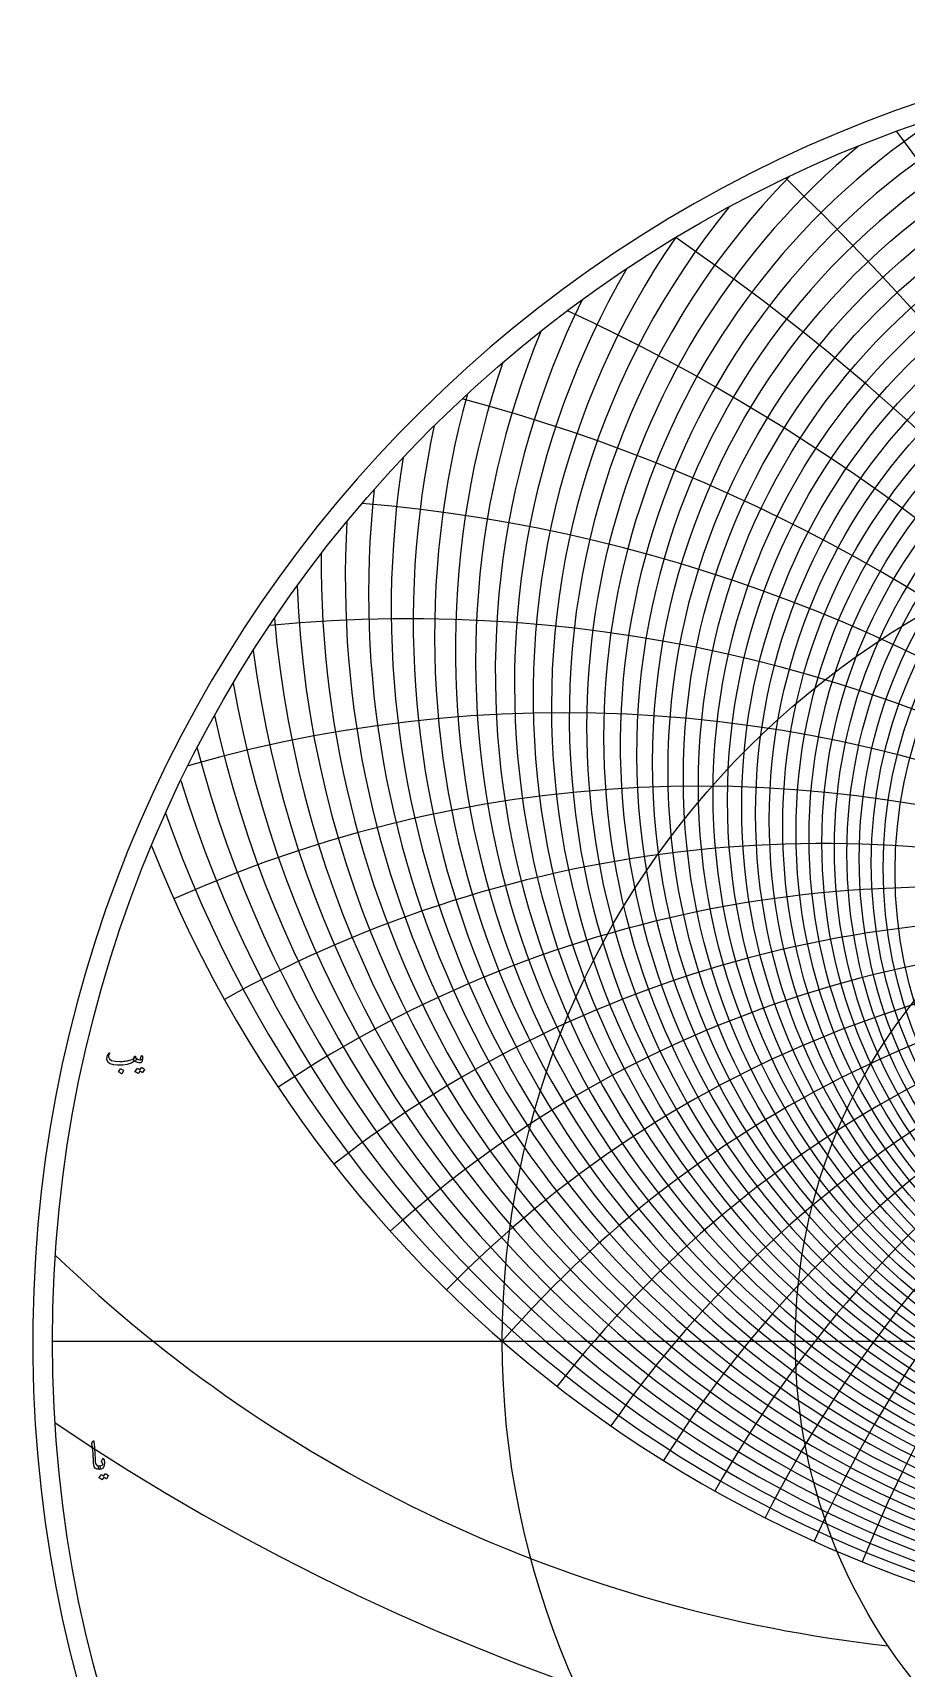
# Model space of a CAD drawing. Header units: millimetres. Extents: x -256 to 256, y -256 to 260.
# Drawn here: x -256.1 to -85.3, y -64 to 256 of the extents above; entities that cross this region are included whole.
import ezdxf

# ---------------------------------------------------------------- set-up
doc = ezdxf.new("R2010")
doc.units = ezdxf.units.MM
for name, color, linetype in [('CUT_OUTER', 1, 'Continuous'), ('ENGRAVE', 7, 'Continuous'), ('ENGRAVE_FINE', 8, 'Continuous'), ('TEXT', 5, 'Continuous')]:
    doc.layers.add(name, color=color, linetype=linetype)

msp = doc.modelspace()

# ---------------------------------------------------------------- linework, layer by layer
at = {"layer": 'CUT_OUTER'}
msp.add_arc((0, 0), 256.05, 91.4063, 88.5938, dxfattribs=at)
at = {"layer": 'ENGRAVE'}
msp.add_lwpolyline([(-252.2, 0), (252.2, 0)], dxfattribs=at)
for centre, radius in [((0, 0), 252.2), ((0, 107.23), 123.04), ((0, 100.81), 109.42), ((0, 95.44), 96.87), ((0, 0), 164.25), ((0, 0), 106.97)]:
    msp.add_circle(centre, radius, dxfattribs=at)
for centre, radius, start, end in [((0, 114.92), 138, 98.7051, 81.2949), ((0, 124.2), 154.64, 140.8251, 39.1749), ((0, 135.49), 173.42, 161.163, 18.837), ((0, 149.4), 194.95, 176.776, 3.224), ((0, 166.79), 220.16, 189.9456, 350.0544), ((0, 188.95), 250.36, 201.5662, 338.4338), ((0, -142.78), 217.63, 41, 139), ((0, -142.78), 217.63, 41, 139), ((-58.22, 217.27), 278.52, 226.0163, 263.6842)]:
    msp.add_arc(centre, radius, start, end, dxfattribs=at)
at = {"layer": 'ENGRAVE_FINE'}
for centre, radius in [((0, 113.27), 134.89), ((0, 111.67), 131.84), ((0, 110.14), 128.85), ((0, 108.66), 125.92), ((0, 105.85), 120.22), ((0, 104.52), 117.45), ((0, 103.24), 114.73), ((0, 102), 112.05), ((0, 99.66), 106.83), ((0, 98.55), 104.28), ((0, 97.48), 101.78), ((0, 96.44), 99.31), ((0, 94.47), 94.47), ((0, 93.54), 92.11), ((0, 92.64), 89.78), ((0, 91.77), 87.47)]:
    msp.add_circle(centre, radius, dxfattribs=at)
for centre, radius, start, end in [((0, 116.64), 141.18, 114.0841, 65.9159), ((0, 118.42), 144.44, 122.9058, 57.0942), ((0, 120.27), 147.76, 129.8014, 50.1986), ((-597.94, -142.78), 636.32, 7.54364, 36.60661), ((-597.94, -142.78), 636.32, 7.54364, 36.60661), ((0, 122.2), 151.16, 135.6535, 44.3465), ((-466.72, -142.78), 514.97, 9.4766, 45.9762), ((-466.72, -142.78), 514.97, 9.4766, 45.9762), ((0, 126.28), 158.21, 145.5075, 34.4925), ((-376.95, -142.78), 435.27, 11.4418, 55.4911), ((-376.95, -142.78), 435.27, 11.4418, 55.4911), ((0, 128.45), 161.86, 149.8167, 30.1833), ((0, 130.7), 165.61, 153.8291, 26.1709), ((-310.81, -142.78), 379.43, 13.4466, 65.1788), ((-310.81, -142.78), 379.43, 13.4466, 65.1788), ((0, 133.05), 169.46, 157.5981, 22.4019), ((0, 138.04), 177.48, 164.5537, 15.4463), ((-259.37, -142.78), 338.58, 15.4987, 75.0633), ((-259.37, -142.78), 338.58, 15.4987, 75.0633), ((0, 140.7), 181.66, 167.7934, 12.2066), ((0, 143.48), 185.96, 170.9008, 9.0992), ((0, 146.38), 190.39, 173.8908, 6.1092), ((-217.63, -142.78), 307.78, 17.6067, 85.1624), ((-217.63, -142.78), 307.78, 17.6067, 85.1624), ((0, 152.57), 199.67, 179.5668, 0.4332), ((0, 155.88), 204.53, 182.2721, 357.7279), ((-182.62, -142.78), 284.1, 19.7797, 95.4824), ((-182.62, -142.78), 284.1, 19.7797, 95.4824), ((0, 159.35), 209.56, 184.8995, 355.1005), ((0, 162.98), 214.77, 187.4554, 352.5446), ((-152.39, -142.78), 265.68, 22.0278, 106.0112), ((-152.39, -142.78), 265.68, 22.0278, 106.0112), ((0, 170.79), 225.75, 192.3751, 347.6249), ((152.39, -142.78), 265.68, 73.9888, 157.9722), ((152.39, -142.78), 265.68, 73.9888, 157.9722), ((0, 174.99), 231.54, 194.7482, 345.2518), ((0, 179.4), 237.57, 197.0688, 342.9312), ((-125.65, -142.78), 251.3, 24.3622, 114.1468), ((-125.65, -142.78), 251.3, 24.3622, 114.1468), ((125.65, -142.78), 251.3, 65.8532, 155.6378), ((125.65, -142.78), 251.3, 65.8532, 155.6378), ((0, 184.05), 243.83, 199.3405, 340.6595), ((-101.48, -142.78), 240.13, 26.7954, 119.1842), ((-101.48, -142.78), 240.13, 26.7954, 119.1842), ((101.48, -142.78), 240.13, 60.8158, 153.2046), ((101.48, -142.78), 240.13, 60.8158, 153.2046), ((-79.21, -142.78), 231.6, 29.3412, 123.7989), ((-79.21, -142.78), 231.6, 29.3412, 123.7989), ((79.21, -142.78), 231.6, 56.2011, 150.6588), ((79.21, -142.78), 231.6, 56.2011, 150.6588), ((-58.31, -142.78), 225.31, 32.0155, 128.0441), ((-58.31, -142.78), 225.31, 32.0155, 128.0441), ((58.31, -142.78), 225.31, 51.9559, 147.9845), ((58.31, -142.78), 225.31, 51.9559, 147.9845), ((-38.37, -142.78), 220.99, 34.836, 131.9666), ((-38.37, -142.78), 220.99, 34.836, 131.9666), ((38.37, -142.78), 220.99, 48.0334, 145.164), ((38.37, -142.78), 220.99, 48.0334, 145.164), ((-19.04, -142.78), 218.47, 37.8231, 135.6068), ((-19.04, -142.78), 218.47, 37.8231, 135.6068), ((19.04, -142.78), 218.47, 44.3932, 142.1769), ((19.04, -142.78), 218.47, 44.3932, 142.1769), ((0, 357.19), 450.12, 236.0019, 303.9981)]:
    msp.add_arc(centre, radius, start, end, dxfattribs=at)
at = {"layer": 'TEXT'}
for points in [[(-235.97, 55.45), (-235.97, 55.45), (-235.96, 55.44), (-235.95, 55.44), (-235.95, 55.43), (-235.94, 55.43), (-235.94, 55.42), (-235.93, 55.42), (-235.92, 55.41), (-235.86, 55.34), (-235.83, 55.23), (-235.85, 55.1), (-235.9, 54.93), (-235.94, 54.83), (-235.99, 54.77), (-236.04, 54.74), (-236.09, 54.75), (-236.12, 54.76), (-236.14, 54.77), (-236.15, 54.77), (-236.17, 54.76), (-236.8, 54.41), (-237.56, 54.17), (-238.44, 54.03), (-239.45, 53.99), (-240.26, 54.06), (-240.88, 54.24), (-241.29, 54.54), (-241.51, 54.96), (-241.54, 55.16), (-241.55, 55.36), (-241.53, 55.55), (-241.49, 55.75), (-241.43, 55.93), (-241.35, 56.09), (-241.26, 56.23), (-241.15, 56.36), (-241.13, 56.38), (-241.11, 56.39), (-241.09, 56.39), (-241.07, 56.39), (-241.05, 56.38), (-241.03, 56.37), (-241.02, 56.36), (-241.01, 56.34), (-241, 56.32), (-241.01, 56.3), (-241.01, 56.28), (-241.03, 56.25), (-241.14, 56.08), (-241.22, 55.92), (-241.25, 55.76), (-241.25, 55.61), (-241.06, 55.23), (-240.64, 54.95), (-239.96, 54.79), (-239.05, 54.73), (-238.8, 54.73), (-238.55, 54.74), (-238.3, 54.76), (-238.05, 54.79), (-237.8, 54.83), (-237.55, 54.87), (-237.31, 54.92), (-237.07, 54.98), (-236.84, 55.04), (-236.65, 55.11), (-236.51, 55.17), (-236.4, 55.24), (-236.36, 55.28), (-236.32, 55.32), (-236.29, 55.37), (-236.26, 55.43), (-236.23, 55.49), (-236.2, 55.56), (-236.17, 55.64), (-236.15, 55.72), (-236.13, 55.75), (-236.12, 55.77), (-236.1, 55.78), (-236.07, 55.8), (-236.04, 55.8), (-236.01, 55.8), (-235.98, 55.79), (-235.96, 55.77), (-235.94, 55.75), (-235.93, 55.72), (-235.92, 55.68), (-235.93, 55.64)], [(-236.21, 54.83), (-236.29, 54.91), (-236.33, 55.01), (-236.34, 55.13), (-236.3, 55.27), (-236.22, 55.4), (-236.14, 55.47), (-236.08, 55.5), (-236.01, 55.48), (-235.72, 55.29), (-235.43, 55.15), (-235.14, 55.08), (-234.85, 55.05), (-234.84, 55.06), (-234.83, 55.06), (-234.83, 55.07), (-234.83, 55.09), (-234.84, 55.11), (-234.86, 55.15), (-234.89, 55.2), (-234.95, 55.26), (-234.95, 55.28), (-234.96, 55.3), (-234.96, 55.32), (-234.96, 55.34), (-234.77, 55.88), (-234.77, 55.9), (-234.76, 55.91), (-234.74, 55.92), (-234.73, 55.92), (-234.71, 55.92), (-234.7, 55.91), (-234.69, 55.9), (-234.68, 55.88), (-234.62, 55.71), (-234.59, 55.54), (-234.58, 55.36), (-234.59, 55.19), (-234.63, 54.98), (-234.68, 54.81), (-234.74, 54.68), (-234.82, 54.58), (-234.88, 54.53), (-234.94, 54.49), (-234.99, 54.47), (-235.03, 54.46), (-235.29, 54.45), (-235.57, 54.51), (-235.88, 54.64), (-236.21, 54.83)], [(-238.91, 53.3), (-238.9, 53.31), (-238.89, 53.31), (-238.87, 53.31), (-238.85, 53.31), (-238.7, 53.25), (-238.55, 53.18), (-238.42, 53.09), (-238.3, 52.99), (-238.29, 52.97), (-238.28, 52.96), (-238.28, 52.94), (-238.29, 52.93), (-238.65, 52.34), (-238.67, 52.32), (-238.68, 52.32), (-238.71, 52.33), (-238.73, 52.34), (-238.75, 52.36), (-238.79, 52.38), (-238.83, 52.41), (-238.89, 52.45), (-238.97, 52.5), (-239.05, 52.55), (-239.16, 52.62), (-239.27, 52.69), (-239.29, 52.7), (-239.3, 52.71), (-239.3, 52.72), (-239.29, 52.73)], [(-234.83, 53.51), (-234.82, 53.52), (-234.81, 53.53), (-234.79, 53.53), (-234.77, 53.53), (-234.69, 53.5), (-234.62, 53.47), (-234.55, 53.44), (-234.48, 53.4), (-234.41, 53.36), (-234.34, 53.31), (-234.28, 53.26), (-234.22, 53.21), (-234.21, 53.2), (-234.2, 53.18), (-234.2, 53.16), (-234.21, 53.14), (-234.58, 52.55), (-234.59, 52.55), (-234.61, 52.55), (-234.63, 52.55), (-234.65, 52.57), (-234.67, 52.58), (-234.7, 52.6), (-234.73, 52.63), (-234.78, 52.66), (-234.84, 52.69), (-234.91, 52.74), (-235, 52.79), (-235.09, 52.84), (-235.39, 52.38), (-235.4, 52.37), (-235.42, 52.37), (-235.44, 52.37), (-235.46, 52.39), (-235.49, 52.41), (-235.52, 52.43), (-235.57, 52.46), (-235.63, 52.5), (-235.7, 52.55), (-235.79, 52.6), (-235.89, 52.66), (-236.01, 52.73), (-236.02, 52.74), (-236.02, 52.76), (-236.02, 52.77), (-236.01, 52.78), (-235.63, 53.34), (-235.62, 53.35), (-235.61, 53.36), (-235.59, 53.36), (-235.57, 53.36), (-235.51, 53.34), (-235.44, 53.31), (-235.38, 53.29), (-235.32, 53.25), (-235.27, 53.22), (-235.21, 53.18), (-235.16, 53.15), (-235.11, 53.1)], [(-244.22, -19.49), (-244.21, -19.47), (-244.19, -19.46), (-244.18, -19.45), (-244.17, -19.45), (-244.15, -19.46), (-244.13, -19.49), (-244.12, -19.54), (-244.1, -19.61), (-244.04, -20.19), (-243.99, -20.72), (-243.95, -21.21), (-243.92, -21.66), (-243.9, -22.05), (-243.88, -22.39), (-243.87, -22.69), (-243.85, -22.96), (-243.84, -23.18), (-243.83, -23.36), (-243.82, -23.51), (-243.82, -23.61), (-243.75, -23.93), (-243.6, -24.16), (-243.36, -24.31), (-243.04, -24.37), (-242.96, -24.4), (-242.9, -24.45), (-242.87, -24.53), (-242.88, -24.65), (-242.92, -24.83), (-242.96, -24.96), (-243, -25.04), (-243.04, -25.07), (-243.49, -25.01), (-243.82, -24.83), (-244.03, -24.54), (-244.13, -24.12), (-244.14, -23.93), (-244.16, -23.73), (-244.17, -23.53), (-244.18, -23.33), (-244.19, -23.13), (-244.2, -22.93), (-244.21, -22.73), (-244.21, -22.53), (-244.23, -22.15), (-244.25, -21.8), (-244.27, -21.49), (-244.31, -21.22), (-244.34, -20.97), (-244.39, -20.69), (-244.44, -20.4), (-244.49, -20.09), (-244.5, -20.04), (-244.5, -19.98), (-244.49, -19.94), (-244.47, -19.9)], [(-242.58, -23.44), (-242.36, -22.96), (-242.33, -22.9), (-242.3, -22.88), (-242.26, -22.9), (-242.22, -22.95), (-242.15, -23.09), (-242.1, -23.25), (-242.06, -23.41), (-242.04, -23.57), (-242.03, -23.74), (-242.04, -23.92), (-242.07, -24.11), (-242.11, -24.31), (-242.24, -24.64), (-242.43, -24.88), (-242.7, -25.02), (-243.04, -25.07), (-243.08, -25.04), (-243.12, -24.97), (-243.16, -24.85), (-243.21, -24.67), (-243.22, -24.58), (-243.22, -24.51), (-243.2, -24.45), (-243.17, -24.4), (-243.14, -24.39), (-243.11, -24.38), (-243.08, -24.37), (-243.04, -24.37), (-242.83, -24.37), (-242.64, -24.32), (-242.49, -24.24), (-242.36, -24.12), (-242.35, -24.12), (-242.35, -24.1), (-242.35, -24.09), (-242.36, -24.07), (-242.39, -23.96), (-242.43, -23.85), (-242.49, -23.74), (-242.56, -23.62), (-242.59, -23.58), (-242.6, -23.53), (-242.6, -23.48), (-242.58, -23.44)], [(-241.89, -25.94), (-241.88, -25.93), (-241.87, -25.93), (-241.85, -25.93), (-241.83, -25.93), (-241.75, -25.96), (-241.68, -25.99), (-241.61, -26.02), (-241.54, -26.06), (-241.47, -26.1), (-241.41, -26.14), (-241.34, -26.19), (-241.28, -26.25), (-241.27, -26.26), (-241.26, -26.28), (-241.26, -26.3), (-241.27, -26.32), (-241.64, -26.9), (-241.65, -26.91), (-241.67, -26.91), (-241.69, -26.9), (-241.71, -26.89), (-241.73, -26.87), (-241.76, -26.85), (-241.8, -26.83), (-241.84, -26.8), (-241.9, -26.76), (-241.98, -26.72), (-242.06, -26.67), (-242.15, -26.62), (-242.45, -27.07), (-242.46, -27.09), (-242.48, -27.09), (-242.5, -27.08), (-242.53, -27.07), (-242.55, -27.05), (-242.58, -27.03), (-242.63, -27), (-242.69, -26.96), (-242.76, -26.91), (-242.85, -26.86), (-242.95, -26.8), (-243.07, -26.73), (-243.08, -26.71), (-243.09, -26.7), (-243.08, -26.69), (-243.08, -26.68), (-242.7, -26.11), (-242.69, -26.1), (-242.67, -26.1), (-242.66, -26.1), (-242.63, -26.1), (-242.57, -26.12), (-242.51, -26.14), (-242.45, -26.17), (-242.39, -26.2), (-242.33, -26.24), (-242.27, -26.27), (-242.22, -26.31), (-242.17, -26.35)]]:
    msp.add_lwpolyline(points, close=True, dxfattribs=at)

doc.saveas('drawing.dxf')
